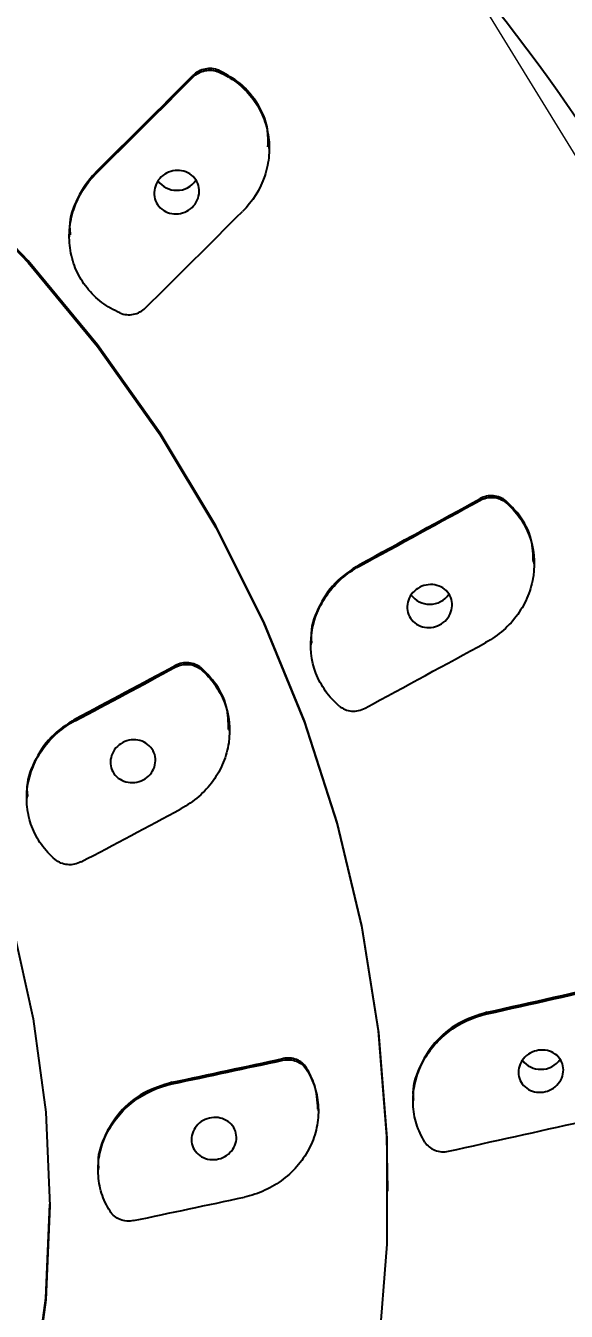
# Model space of a CAD drawing. Header units: millimetres. Extents: x 789 to 1209, y -1278 to -684.
# Drawn here: x 956.12 to 965, y -772.09 to -750.98 of the extents above; entities that cross this region are included whole.
import ezdxf

# ---------------------------------------------------------------- set-up
doc = ezdxf.new("R2010")
doc.units = ezdxf.units.MM
doc.header["$LTSCALE"] = 0.1
doc.layers.get('0').update_dxf_attribs({"lineweight": 13})
doc.layers.add('DIM', color=3, linetype='Continuous', lineweight=9)
doc.styles.get("Standard").update_dxf_attribs({"font": 'arial.ttf'})
doc.dimstyles.new('ISO-25', dxfattribs={"dimtxt": 2.5, "dimasz": 2.5, "dimexe": 1.25, "dimexo": 0.625, "dimtad": 1, "dimlfac": 1.333333, "dimtxsty": 'Standard', "dimcen": 2.5, "dimadec": 0, "dimazin": 0, "dimtfac": 1, "dimtmove": 0, "dimatfit": 3, "dimfxl": 0, "dimarcsym": 0})

# ---------------------------------------------------------------- blocks, each defined once
blk = doc.blocks.new('*D17')
at = {"layer": 'Defpoints', "color": 0}
for p in [(900.052, -721.185), (973.025, -768.853), (900.052, -770.21)]:
    blk.add_point(p, dxfattribs=at)
at = {"layer": 'DIM', "color": 0, "linetype": 'ByBlock', "lineweight": -2}
for p, q in [((900.052, -769.585), (900.052, -719.935)), ((973.025, -768.228), (973.025, -719.935)), ((969.025, -721.185), (904.052, -721.185))]:
    blk.add_line(p, q, dxfattribs=at)
at = {"layer": 'DIM', "color": 0}
for points in [[(904.052, -720.519), (904.052, -721.852), (900.052, -721.185)], [(969.025, -720.519), (969.025, -721.852), (973.025, -721.185)]]:
    blk.add_solid(points, dxfattribs=at)
at = {"layer": 'DIM', "color": 0, "insert": (924.73, -718.518), "char_height": 4, "attachment_point": 5}
blk.add_mtext('97', dxfattribs=at)
blk = doc.blocks.new('*D20')
at = {"layer": 'Defpoints', "color": 0}
for p in [(936.602, -731.925), (975.867, -731.925), (946.715, -906.804)]:
    blk.add_point(p, dxfattribs=at)
at = {"layer": 'DIM', "color": 0, "linetype": 'ByBlock', "lineweight": -2}
for p, q in [((937.227, -731.925), (977.117, -731.925)), ((975.867, -902.804), (975.867, -735.925)), ((947.34, -906.804), (977.117, -906.804))]:
    blk.add_line(p, q, dxfattribs=at)
at = {"layer": 'DIM', "color": 0}
for points in [[(975.2, -735.925), (976.533, -735.925), (975.867, -731.925)], [(975.2, -902.804), (976.533, -902.804), (975.867, -906.804)]]:
    blk.add_solid(points, dxfattribs=at)
at = {"layer": 'DIM', "color": 0, "insert": (973.2, -819.364), "char_height": 4, "attachment_point": 5, "rotation": 90}
blk.add_mtext('228', dxfattribs=at)

msp = doc.modelspace()

# ---------------------------------------------------------------- linework, layer by layer
at = {"color": 7, "linetype": 'Continuous', "lineweight": 25}
for p, q in [((959.292, -751.741), (959.292, -751.714)), ((958.87, -751.826), (958.87, -751.8)), ((960.124, -752.995), (960.124, -752.968)), ((957.28, -753.41), (957.28, -753.383)), ((956.838, -754.419), (956.838, -754.445)), ((963.586, -758.774), (963.586, -758.747)), ((964.009, -758.808), (964.009, -758.781)), ((961.604, -759.855), (961.604, -759.828)), ((964.478, -759.816), (964.478, -759.789)), ((960.806, -761.117), (960.806, -761.144)), ((958.579, -761.513), (958.579, -761.487)), ((959.003, -761.551), (959.003, -761.524)), ((956.937, -762.39), (956.937, -762.363)), ((959.471, -762.558), (959.471, -762.531)), ((956.139, -763.639), (956.139, -763.665)), ((963.702, -767.204), (963.702, -767.177)), ((960.349, -767.965), (960.349, -767.938)), ((960.736, -768.116), (960.736, -768.09)), ((958.528, -768.354), (958.528, -768.327)), ((962.486, -768.604), (962.486, -768.631)), ((960.931, -768.796), (960.931, -768.769)), ((957.313, -769.739), (957.313, -769.766)), ((962.07, -770.116), (962.07, -770.089)), ((956.52, -770.356), (956.52, -770.33))]:
    msp.add_line(p, q, dxfattribs=at)
at = {"color": 7, "linetype": 'Continuous', "flags": 128}
msp.add_lwpolyline([(926.601, -739.258), (917.461, -743.341), (910.015, -749.758), (904.927, -757.939), (902.647, -767.157), (903.379, -776.593), (907.058, -785.407), (913.356, -792.818), (921.714, -798.167), (931.39, -800.978), (941.523, -801.001), (951.213, -798.235), (959.6, -792.926), (965.938, -785.544), (969.663, -776.747), (970.446, -767.315), (968.216, -758.087), (963.171, -749.882), (955.76, -743.43), (946.641, -739.305), (936.625, -737.871), (926.601, -739.258)], dxfattribs=at)
at = {"color": 7, "linetype": 'Continuous', "lineweight": 25, "flags": 128}
for points in [[(962.07, -770.089), (962.053, -769.219), (961.917, -767.483), (961.646, -765.76), (961.24, -764.061), (960.703, -762.394), (960.037, -760.768), (959.245, -759.191), (958.332, -757.673), (957.304, -756.221), (956.164, -754.843), (954.919, -753.547), (953.577, -752.338), (952.143, -751.225), (950.627, -750.212), (949.035, -749.305), (947.377, -748.509), (945.66, -747.828), (943.895, -747.266), (942.091, -746.825), (940.257, -746.509), (938.404, -746.319), (936.54, -746.255)], [(950.627, -750.238), (952.143, -751.251), (953.577, -752.365), (954.919, -753.573), (956.164, -754.87), (957.304, -756.248), (958.332, -757.7), (959.245, -759.218), (960.037, -760.795), (960.703, -762.421), (961.24, -764.088), (961.646, -765.787), (961.917, -767.509), (962.053, -769.246), (962.053, -770.987), (961.917, -772.723)], [(939.829, -751.958), (941.445, -752.274), (943.028, -752.714), (944.566, -753.275), (946.05, -753.952), (947.468, -754.741), (948.812, -755.637), (950.072, -756.633), (951.24, -757.723), (952.307, -758.9), (953.267, -760.154), (954.112, -761.479), (954.837, -762.864), (955.438, -764.3), (955.909, -765.777), (956.248, -767.286), (956.452, -768.816), (956.52, -770.356), (956.452, -771.897), (956.248, -773.427)], [(944.566, -787.412), (946.05, -786.734), (947.468, -785.945), (948.812, -785.05), (950.072, -784.053), (951.24, -782.963), (952.307, -781.787), (953.267, -780.532), (954.112, -779.208), (954.837, -777.823), (955.438, -776.386), (955.909, -774.909), (956.248, -773.4), (956.452, -771.87), (956.52, -770.33)]]:
    msp.add_lwpolyline(points, dxfattribs=at)
at = {"color": 7, "linetype": 'Continuous', "lineweight": 25}
for centre, radius, start, end in [((442.947, -235.296), 730.035, 314.791647, 314.967776), ((442.52, -234.88), 730.651, 314.790924, 314.966903), ((958.599, -753.308), 0.376, 216.2469, 270.7161), ((958.608, -753.309), 0.375, 269.2384, 326.2169), ((445.598, -237.876), 728.492, 314.708456, 314.884704), ((677.31, -236.39), 595.66, 298.50763, 298.724728), ((675.011, -232.18), 600.48, 298.50752, 298.722872), ((962.755, -760.102), 0.376, 216.2145, 270.7125), ((962.765, -760.103), 0.375, 269.2452, 325.9878), ((677.366, -236.456), 597.692, 298.406026, 298.622175), ((677.034, -235.871), 596.271, 297.996883, 298.175727), ((679.336, -240.194), 591.398, 297.995248, 298.175564), ((678.242, -238.057), 595.892, 297.894991, 298.07378), ((847.811, -245.851), 534.052, 282.53307, 282.77457), ((848.292, -247.976), 531.9, 282.53149, 282.77396), ((847.222, -243.13), 536.862, 281.96575, 282.1644), ((846.735, -240.816), 539.253, 281.96486, 282.16264), ((964.582, -767.738), 0.376, 217.3177, 270.6973), ((964.592, -767.739), 0.375, 269.2436, 325.8693), ((848.317, -248.364), 533.58, 282.41904, 282.66065), ((847.318, -243.737), 538.34, 281.85315, 282.05118)]:
    msp.add_arc(centre, radius, start, end, dxfattribs=at)
at = {"color": 7, "linetype": 'Continuous'}
for points, knots in [([(972.945, -767.212), (973.03, -766.152), (973.034, -766.051), (973.04, -765.84), (973.042, -765.728), (973.044, -765.394), (973.041, -765.174), (973.019, -764.523), (972.99, -764.101), (972.92, -763.338), (972.882, -762.996), (972.801, -762.319), (972.757, -761.979), (972.612, -760.953), (972.496, -760.262), (972.209, -758.875), (972.041, -758.188), (971.539, -756.39), (971.169, -755.291), (970.31, -753.127), (969.822, -752.065), (968.735, -749.995), (968.136, -748.987), (966.183, -746.055), (964.67, -744.226), (961.289, -740.892), (959.421, -739.388), (955.09, -736.556), (952.581, -735.293), (948.681, -733.848), (947.38, -733.443), (945.142, -732.877), (944.218, -732.68), (942.502, -732.374), (941.706, -732.256), (940.312, -732.1), (939.715, -732.05), (938.547, -731.982), (937.975, -731.962), (937.141, -731.938), (936.87, -731.931), (936.602, -731.925)], [0.0007474, 0.0007474, 0.0007474, 0.0007474, 0.0056242, 0.0056242, 0.0112484, 0.0112484, 0.0224968, 0.0224968, 0.0449937, 0.0449937, 0.0644598, 0.0644598, 0.083926, 0.083926, 0.1228583, 0.1228583, 0.1617906, 0.1617906, 0.2259615, 0.2259615, 0.2901324, 0.2901324, 0.3543033, 0.3543033, 0.4826451, 0.4826451, 0.6109869, 0.6109869, 0.759405, 0.759405, 0.8312326, 0.8312326, 0.8811323, 0.8811323, 0.9233905, 0.9233905, 0.9541634, 0.9541634, 0.9849363, 0.9849363, 1, 1, 1, 1]), ([(965.772, -790.106), (967.514, -787.92), (968.975, -785.537), (971.392, -780.213), (972.264, -777.242), (973.142, -771.183), (973.144, -768.098), (972.281, -762.037), (971.413, -759.064), (968.876, -753.443), (967.205, -750.796), (963.186, -746.015), (960.837, -743.881), (955.631, -740.27), (952.773, -738.795), (946.75, -736.599), (943.584, -735.879), (937.165, -735.243), (933.909, -735.327), (927.536, -736.292), (924.416, -737.174), (918.529, -739.677), (915.76, -741.299), (910.772, -745.173), (908.55, -747.428), (905.134, -751.987), (903.827, -754.221), (901.77, -758.905), (901.018, -761.357), (900.11, -766.36), (899.954, -768.908), (900.275, -774.531), (900.901, -777.594), (902.999, -783.451), (904.473, -786.241), (906.634, -789.238), (906.965, -789.675), (907.307, -790.105)], [0, 0, 0, 0, 0.054009, 0.054009, 0.114305, 0.114305, 0.174602, 0.174602, 0.234899, 0.234899, 0.295196, 0.295196, 0.355492, 0.355492, 0.415789, 0.415789, 0.476086, 0.476086, 0.536382, 0.536382, 0.596679, 0.596679, 0.656976, 0.656976, 0.717273, 0.717273, 0.767318, 0.767318, 0.817363, 0.817363, 0.867408, 0.867408, 0.928397, 0.928397, 0.989385, 0.989385, 1, 1, 1, 1])]:
    msp.add_open_spline(points, degree=3, knots=knots, dxfattribs=at)
at = {"color": 7, "linetype": 'Continuous', "lineweight": 25}
for points, knots in [([(963.817, -788.548), (965.685, -786.203), (967.204, -783.615), (969.429, -778.151), (970.134, -775.275), (970.678, -769.451), (970.516, -766.505), (969.338, -760.764), (968.321, -757.97), (965.51, -752.747), (963.715, -750.318), (959.484, -746.008), (957.048, -744.129), (951.719, -741.06), (948.826, -739.872), (942.802, -738.278), (939.671, -737.871), (933.41, -737.871), (930.28, -738.277), (924.256, -739.872), (921.363, -741.06), (916.033, -744.128), (913.597, -746.008), (909.366, -750.317), (907.571, -752.746), (904.76, -757.969), (903.743, -760.763), (902.564, -766.504), (902.402, -769.45), (902.946, -775.274), (903.651, -778.15), (905.876, -783.614), (907.394, -786.202), (909.263, -788.547)], [0, 0, 0, 0, 0.0625, 0.0625, 0.125, 0.125, 0.1875, 0.1875, 0.25, 0.25, 0.3125, 0.3125, 0.375, 0.375, 0.4375, 0.4375, 0.5, 0.5, 0.5625, 0.5625, 0.625, 0.625, 0.6875, 0.6875, 0.75, 0.75, 0.8125, 0.8125, 0.875, 0.875, 0.9375, 0.9375, 1, 1, 1, 1]), ([(959.292, -751.714), (959.222, -751.685), (959.144, -751.677), (958.995, -751.708), (958.924, -751.745), (958.87, -751.8)], [0, 0, 0, 0, 0.5, 0.5, 1, 1, 1, 1]), ([(958.87, -751.826), (958.924, -751.772), (958.994, -751.735), (959.144, -751.704), (959.222, -751.711), (959.292, -751.741)], [0, 0, 0, 0, 0.5, 0.5, 1, 1, 1, 1]), ([(960.103, -752.969), (960.105, -752.872), (960.111, -752.613), (959.933, -752.227), (959.643, -751.896), (959.396, -751.768), (959.292, -751.714)], [0, 0, 0, 0, 0.181937, 0.483692, 0.782593, 1, 1, 1, 1]), ([(959.292, -751.741), (959.399, -751.787), (959.498, -751.845), (959.679, -751.983), (959.762, -752.064), (959.903, -752.242), (959.962, -752.34), (960.054, -752.547), (960.086, -752.656), (960.124, -752.88), (960.128, -752.995), (960.11, -753.222), (960.086, -753.337), (959.976, -753.665), (959.849, -753.868), (959.682, -754.034)], [0, 0, 0, 0, 0.125, 0.125, 0.25, 0.25, 0.375, 0.375, 0.5, 0.5, 0.625, 0.625, 0.75, 0.75, 1, 1, 1, 1]), ([(957.671, -755.696), (957.563, -755.65), (957.465, -755.593), (957.283, -755.455), (957.2, -755.374), (957.06, -755.197), (957, -755.099), (956.908, -754.892), (956.876, -754.785), (956.838, -754.56), (956.834, -754.446), (956.852, -754.219), (956.876, -754.105), (956.986, -753.778), (957.113, -753.575), (957.28, -753.41)], [0, 0, 0, 0, 0.125, 0.125, 0.25, 0.25, 0.375, 0.375, 0.5, 0.5, 0.625, 0.625, 0.75, 0.75, 1, 1, 1, 1]), ([(957.28, -753.383), (957.274, -753.389), (957.15, -753.513), (956.96, -753.798), (956.827, -754.167), (956.85, -754.373), (956.855, -754.417)], [0, 0, 0, 0, 0.020019, 0.451175, 0.881369, 1, 1, 1, 1]), ([(958.453, -754.047), (958.363, -754.013), (958.292, -753.942), (958.223, -753.769), (958.226, -753.668), (958.305, -753.495), (958.38, -753.423), (958.562, -753.348), (958.665, -753.347), (958.842, -753.415), (958.915, -753.486), (958.984, -753.659), (958.981, -753.759), (958.901, -753.934), (958.825, -754.006), (958.646, -754.08), (958.542, -754.082), (958.453, -754.047)], [0, 0, 0, 0, 0.125, 0.125, 0.25, 0.25, 0.375, 0.375, 0.5, 0.5, 0.625, 0.625, 0.75, 0.75, 0.875, 0.875, 1, 1, 1, 1]), ([(957.671, -755.696), (957.74, -755.726), (957.818, -755.734), (957.967, -755.704), (958.038, -755.667), (958.092, -755.613)], [0, 0, 0, 0, 0.5, 0.5, 1, 1, 1, 1]), ([(964.009, -758.781), (963.953, -758.734), (963.881, -758.705), (963.731, -758.693), (963.653, -758.71), (963.586, -758.747)], [0, 0, 0, 0, 0.5, 0.5, 1, 1, 1, 1]), ([(963.586, -758.774), (963.653, -758.737), (963.73, -758.72), (963.881, -758.732), (963.953, -758.76), (964.009, -758.808)], [0, 0, 0, 0, 0.5, 0.5, 1, 1, 1, 1]), ([(964.009, -758.808), (964.095, -758.88), (964.172, -758.964), (964.301, -759.146), (964.354, -759.246), (964.472, -759.559), (964.496, -759.788), (964.447, -760.124), (964.416, -760.236), (964.33, -760.448), (964.273, -760.551), (964.137, -760.741), (964.059, -760.827), (963.882, -760.983), (963.784, -761.052), (963.679, -761.109)], [0, 0, 0, 0, 0.125, 0.125, 0.25, 0.25, 0.5, 0.5, 0.625, 0.625, 0.75, 0.75, 0.875, 0.875, 1, 1, 1, 1]), ([(964.464, -759.79), (964.459, -759.665), (964.448, -759.383), (964.267, -759.032), (964.082, -758.852), (964.009, -758.781)], [0, 0, 0, 0, 0.325579, 0.733614, 1, 1, 1, 1]), ([(961.275, -762.15), (961.189, -762.078), (961.112, -761.994), (960.983, -761.813), (960.93, -761.713), (960.812, -761.401), (960.788, -761.172), (960.837, -760.837), (960.867, -760.725), (960.954, -760.514), (961.01, -760.412), (961.147, -760.222), (961.225, -760.136), (961.401, -759.981), (961.5, -759.912), (961.604, -759.855)], [0, 0, 0, 0, 0.125, 0.125, 0.25, 0.25, 0.5, 0.5, 0.625, 0.625, 0.75, 0.75, 0.875, 0.875, 1, 1, 1, 1]), ([(961.604, -759.828), (961.463, -759.923), (961.179, -760.111), (960.914, -760.538), (960.791, -760.892), (960.816, -761.083), (960.82, -761.116)], [0, 0, 0, 0, 0.3120544, 0.6242776, 0.9345719, 1, 1, 1, 1]), ([(962.575, -760.823), (962.49, -760.78), (962.427, -760.704), (962.377, -760.528), (962.392, -760.428), (962.489, -760.264), (962.571, -760.201), (962.759, -760.144), (962.861, -760.152), (963.029, -760.236), (963.093, -760.312), (963.142, -760.488), (963.128, -760.588), (963.03, -760.753), (962.948, -760.816), (962.762, -760.873), (962.659, -760.865), (962.575, -760.823)], [0, 0, 0, 0, 0.125, 0.125, 0.25, 0.25, 0.375, 0.375, 0.5, 0.5, 0.625, 0.625, 0.75, 0.75, 0.875, 0.875, 1, 1, 1, 1]), ([(959.003, -761.524), (958.947, -761.477), (958.875, -761.448), (958.725, -761.434), (958.647, -761.45), (958.579, -761.487)], [0, 0, 0, 0, 0.5, 0.5, 1, 1, 1, 1]), ([(958.579, -761.513), (958.647, -761.477), (958.724, -761.461), (958.875, -761.474), (958.947, -761.503), (959.003, -761.551)], [0, 0, 0, 0, 0.5, 0.5, 1, 1, 1, 1]), ([(959.003, -761.551), (959.089, -761.624), (959.166, -761.708), (959.294, -761.889), (959.348, -761.989), (959.465, -762.301), (959.49, -762.529), (959.441, -762.863), (959.411, -762.974), (959.324, -763.184), (959.268, -763.285), (959.132, -763.474), (959.053, -763.559), (958.877, -763.713), (958.778, -763.781), (958.673, -763.837)], [0, 0, 0, 0, 0.125, 0.125, 0.25, 0.25, 0.5, 0.5, 0.625, 0.625, 0.75, 0.75, 0.875, 0.875, 1, 1, 1, 1]), ([(959.457, -762.533), (959.453, -762.41), (959.443, -762.129), (959.263, -761.779), (959.077, -761.597), (959.003, -761.524)], [0, 0, 0, 0, 0.321072, 0.730309, 1, 1, 1, 1]), ([(961.275, -762.15), (961.331, -762.198), (961.402, -762.226), (961.553, -762.238), (961.63, -762.222), (961.698, -762.185)], [0, 0, 0, 0, 0.5, 0.5, 1, 1, 1, 1]), ([(956.608, -764.671), (956.522, -764.598), (956.445, -764.514), (956.316, -764.333), (956.263, -764.233), (956.184, -764.026), (956.159, -763.918), (956.135, -763.695), (956.137, -763.583), (956.169, -763.362), (956.2, -763.251), (956.286, -763.041), (956.343, -762.94), (956.479, -762.752), (956.557, -762.666), (956.734, -762.513), (956.832, -762.445), (956.937, -762.39)], [0, 0, 0, 0, 0.125, 0.125, 0.25, 0.25, 0.375, 0.375, 0.5, 0.5, 0.625, 0.625, 0.75, 0.75, 0.875, 0.875, 1, 1, 1, 1]), ([(956.937, -762.363), (956.796, -762.455), (956.513, -762.64), (956.248, -763.061), (956.125, -763.412), (956.149, -763.603), (956.154, -763.637)], [0, 0, 0, 0, 0.310878, 0.621908, 0.931632, 1, 1, 1, 1]), ([(957.672, -763.352), (957.592, -763.302), (957.537, -763.22), (957.504, -763.041), (957.527, -762.943), (957.638, -762.789), (957.725, -762.733), (957.917, -762.693), (958.018, -762.711), (958.177, -762.81), (958.233, -762.891), (958.266, -763.071), (958.244, -763.168), (958.131, -763.324), (958.044, -763.38), (957.854, -763.419), (957.753, -763.402), (957.672, -763.352)], [0, 0, 0, 0, 0.125, 0.125, 0.25, 0.25, 0.375, 0.375, 0.5, 0.5, 0.625, 0.625, 0.75, 0.75, 0.875, 0.875, 1, 1, 1, 1]), ([(957.031, -764.709), (956.963, -764.745), (956.886, -764.761), (956.736, -764.747), (956.664, -764.718), (956.608, -764.671)], [0, 0, 0, 0, 0.5, 0.5, 1, 1, 1, 1]), ([(963.702, -767.177), (963.54, -767.229), (963.217, -767.332), (962.821, -767.666), (962.572, -768.084), (962.465, -768.42), (962.491, -768.588), (962.494, -768.603)], [0, 0, 0, 0, 0.245216, 0.490561, 0.73439, 0.975687, 1, 1, 1, 1]), ([(962.681, -769.309), (962.623, -769.217), (962.576, -769.115), (962.511, -768.907), (962.492, -768.799), (962.483, -768.576), (962.492, -768.465), (962.539, -768.247), (962.576, -768.138), (962.676, -767.933), (962.739, -767.835), (962.887, -767.655), (962.971, -767.574), (963.251, -767.358), (963.47, -767.256), (963.702, -767.204)], [0, 0, 0, 0, 0.125, 0.125, 0.25, 0.25, 0.375, 0.375, 0.5, 0.5, 0.625, 0.625, 0.75, 0.75, 1, 1, 1, 1]), ([(964.446, -768.473), (964.356, -768.443), (964.283, -768.378), (964.208, -768.215), (964.208, -768.116), (964.282, -767.944), (964.355, -767.871), (964.534, -767.792), (964.638, -767.787), (964.816, -767.845), (964.89, -767.91), (964.965, -768.074), (964.966, -768.172), (964.891, -768.345), (964.817, -768.418), (964.64, -768.496), (964.537, -768.503), (964.446, -768.473)], [0, 0, 0, 0, 0.125, 0.125, 0.25, 0.25, 0.375, 0.375, 0.5, 0.5, 0.625, 0.625, 0.75, 0.75, 0.875, 0.875, 1, 1, 1, 1]), ([(960.736, -768.09), (960.698, -768.029), (960.64, -767.982), (960.502, -767.928), (960.424, -767.922), (960.349, -767.938)], [0, 0, 0, 0, 0.5, 0.5, 1, 1, 1, 1]), ([(960.349, -767.965), (960.424, -767.949), (960.501, -767.955), (960.639, -768.008), (960.698, -768.056), (960.736, -768.116)], [0, 0, 0, 0, 0.5, 0.5, 1, 1, 1, 1]), ([(960.736, -768.116), (960.795, -768.21), (960.84, -768.309), (960.906, -768.52), (960.925, -768.629), (960.935, -768.849), (960.925, -768.961), (960.879, -769.18), (960.842, -769.286), (960.741, -769.492), (960.679, -769.588), (960.532, -769.766), (960.446, -769.848), (960.261, -769.99), (960.159, -770.051), (959.944, -770.15), (959.832, -770.188), (959.715, -770.212)], [0, 0, 0, 0, 0.125, 0.125, 0.25, 0.25, 0.375, 0.375, 0.5, 0.5, 0.625, 0.625, 0.75, 0.75, 0.875, 0.875, 1, 1, 1, 1]), ([(960.923, -768.77), (960.915, -768.631), (960.901, -768.39), (960.785, -768.179), (960.736, -768.09)], [0, 0, 0, 0, 0.575172, 1, 1, 1, 1]), ([(958.528, -768.327), (958.367, -768.377), (958.045, -768.477), (957.65, -768.804), (957.4, -769.218), (957.292, -769.553), (957.318, -769.722), (957.321, -769.738)], [0, 0, 0, 0, 0.244189, 0.488492, 0.731773, 0.973406, 1, 1, 1, 1]), ([(957.508, -770.445), (957.45, -770.352), (957.403, -770.251), (957.338, -770.042), (957.319, -769.934), (957.309, -769.712), (957.318, -769.602), (957.365, -769.384), (957.402, -769.276), (957.502, -769.073), (957.565, -768.976), (957.713, -768.797), (957.796, -768.717), (958.076, -768.504), (958.295, -768.403), (958.528, -768.354)], [0, 0, 0, 0, 0.125, 0.125, 0.25, 0.25, 0.375, 0.375, 0.5, 0.5, 0.625, 0.625, 0.75, 0.75, 1, 1, 1, 1]), ([(959.147, -769.593), (959.051, -769.581), (958.964, -769.531), (958.855, -769.387), (958.834, -769.291), (958.87, -769.112), (958.926, -769.028), (959.088, -768.918), (959.189, -768.895), (959.378, -768.92), (959.466, -768.969), (959.575, -769.113), (959.597, -769.208), (959.561, -769.39), (959.503, -769.473), (959.344, -769.582), (959.242, -769.606), (959.147, -769.593)], [0, 0, 0, 0, 0.125, 0.125, 0.25, 0.25, 0.375, 0.375, 0.5, 0.5, 0.625, 0.625, 0.75, 0.75, 0.875, 0.875, 1, 1, 1, 1]), ([(962.681, -769.309), (962.72, -769.37), (962.778, -769.416), (962.915, -769.469), (962.993, -769.475), (963.069, -769.458)], [0, 0, 0, 0, 0.5, 0.5, 1, 1, 1, 1]), ([(957.895, -770.598), (957.82, -770.613), (957.742, -770.607), (957.605, -770.553), (957.546, -770.506), (957.508, -770.445)], [0, 0, 0, 0, 0.5, 0.5, 1, 1, 1, 1])]:
    msp.add_open_spline(points, degree=3, knots=knots, dxfattribs=at)

# ---------------------------------------------------------------- dimensions: what is measured, and where the dimension line sits
at = {"layer": 'DIM'}
dim = msp.add_linear_dim(base=(900.052, -721.185), p1=(973.025, -768.853), p2=(900.052, -770.21), text='97', dimstyle='ISO-25', override={"dimtxt": 4, "dimasz": 4, "dimdec": 1, "dimlfac": 1.333333, "dimtdec": 1, "dimfxl": 1.25, "dimarcsym": 1}, dxfattribs=at)
dim.commit()
dim.dimension.update_dxf_attribs({"geometry": '*D17', "text_midpoint": (924.73, -721.185), "dimtype": 160})
dim = msp.add_linear_dim(base=(975.867, -731.925), p1=(946.715, -906.804), p2=(936.602, -731.925), angle=90, text='228', dimstyle='ISO-25', override={"dimtxt": 4, "dimasz": 4, "dimdec": 1, "dimlfac": 1.333333, "dimtdec": 1, "dimfxl": 1.25, "dimarcsym": 1}, dxfattribs=at)
dim.commit()
dim.dimension.update_dxf_attribs({"geometry": '*D20', "text_midpoint": (975.867, -819.364), "dimtype": 160})

doc.saveas('drawing.dxf')
